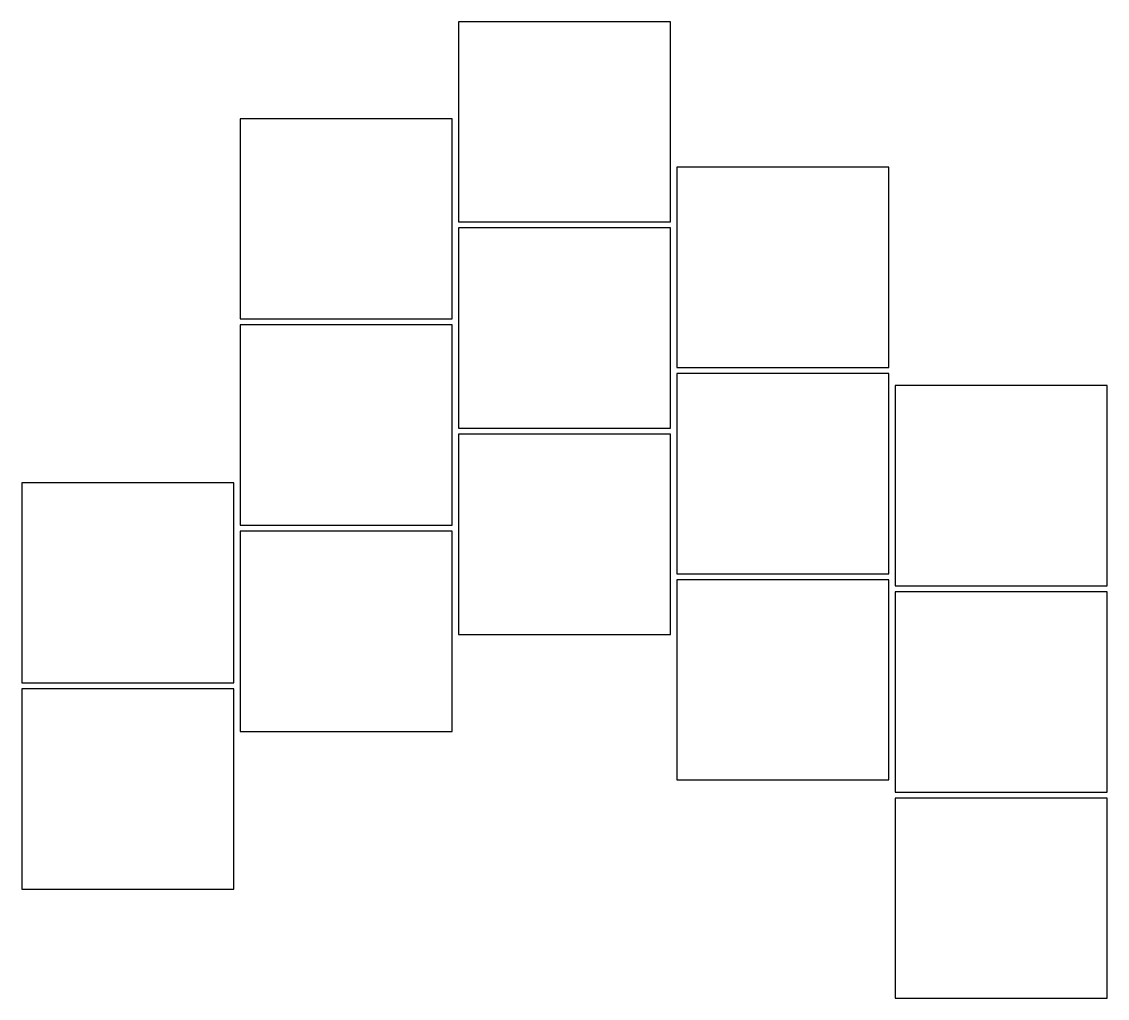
# Model space of a CAD drawing. Header units: millimetres. Extents: x 9.2 to 98.8, y -17.2 to 63.2.
import ezdxf

# ---------------------------------------------------------------- set-up
doc = ezdxf.new("R2010")
doc.units = ezdxf.units.MM

msp = doc.modelspace()

# ---------------------------------------------------------------- linework, layer by layer
for p, q in [((62.75, 63.25), (45.25, 63.25)), ((45.25, 63.25), (45.25, 46.75)), ((62.75, 46.75), (62.75, 63.25)), ((44.75, 55.25), (27.25, 55.25)), ((27.25, 55.25), (27.25, 38.75)), ((44.75, 38.75), (44.75, 55.25)), ((80.75, 51.25), (63.25, 51.25)), ((63.25, 51.25), (63.25, 34.75)), ((80.75, 34.75), (80.75, 51.25)), ((45.25, 46.75), (62.75, 46.75)), ((62.75, 46.25), (45.25, 46.25)), ((45.25, 46.25), (45.25, 29.75)), ((62.75, 29.75), (62.75, 46.25)), ((27.25, 38.75), (44.75, 38.75)), ((44.75, 38.25), (27.25, 38.25)), ((27.25, 38.25), (27.25, 21.75)), ((44.75, 21.75), (44.75, 38.25)), ((63.25, 34.75), (80.75, 34.75)), ((80.75, 34.25), (63.25, 34.25)), ((63.25, 34.25), (63.25, 17.75)), ((80.75, 17.75), (80.75, 34.25)), ((98.75, 33.25), (81.25, 33.25)), ((81.25, 33.25), (81.25, 16.75)), ((98.75, 16.75), (98.75, 33.25)), ((45.25, 29.75), (62.75, 29.75)), ((62.75, 29.25), (45.25, 29.25)), ((45.25, 29.25), (45.25, 12.75)), ((62.75, 12.75), (62.75, 29.25)), ((26.75, 25.25), (9.25, 25.25)), ((9.25, 25.25), (9.25, 8.75)), ((26.75, 8.75), (26.75, 25.25)), ((27.25, 21.75), (44.75, 21.75)), ((44.75, 21.25), (27.25, 21.25)), ((27.25, 21.25), (27.25, 4.75)), ((44.75, 4.75), (44.75, 21.25)), ((63.25, 17.75), (80.75, 17.75)), ((80.75, 17.25), (63.25, 17.25)), ((63.25, 17.25), (63.25, 0.75)), ((80.75, 0.75), (80.75, 17.25)), ((81.25, 16.75), (98.75, 16.75)), ((98.75, 16.25), (81.25, 16.25)), ((81.25, 16.25), (81.25, -0.25)), ((98.75, -0.25), (98.75, 16.25)), ((45.25, 12.75), (62.75, 12.75)), ((9.25, 8.75), (26.75, 8.75)), ((26.75, 8.25), (9.25, 8.25)), ((9.25, 8.25), (9.25, -8.25)), ((26.75, -8.25), (26.75, 8.25)), ((27.25, 4.75), (44.75, 4.75)), ((63.25, 0.75), (80.75, 0.75)), ((81.25, -0.25), (98.75, -0.25)), ((98.75, -0.75), (81.25, -0.75)), ((81.25, -0.75), (81.25, -17.25)), ((98.75, -17.25), (98.75, -0.75)), ((9.25, -8.25), (26.75, -8.25)), ((81.25, -17.25), (98.75, -17.25))]:
    msp.add_line(p, q)

doc.saveas('drawing.dxf')
